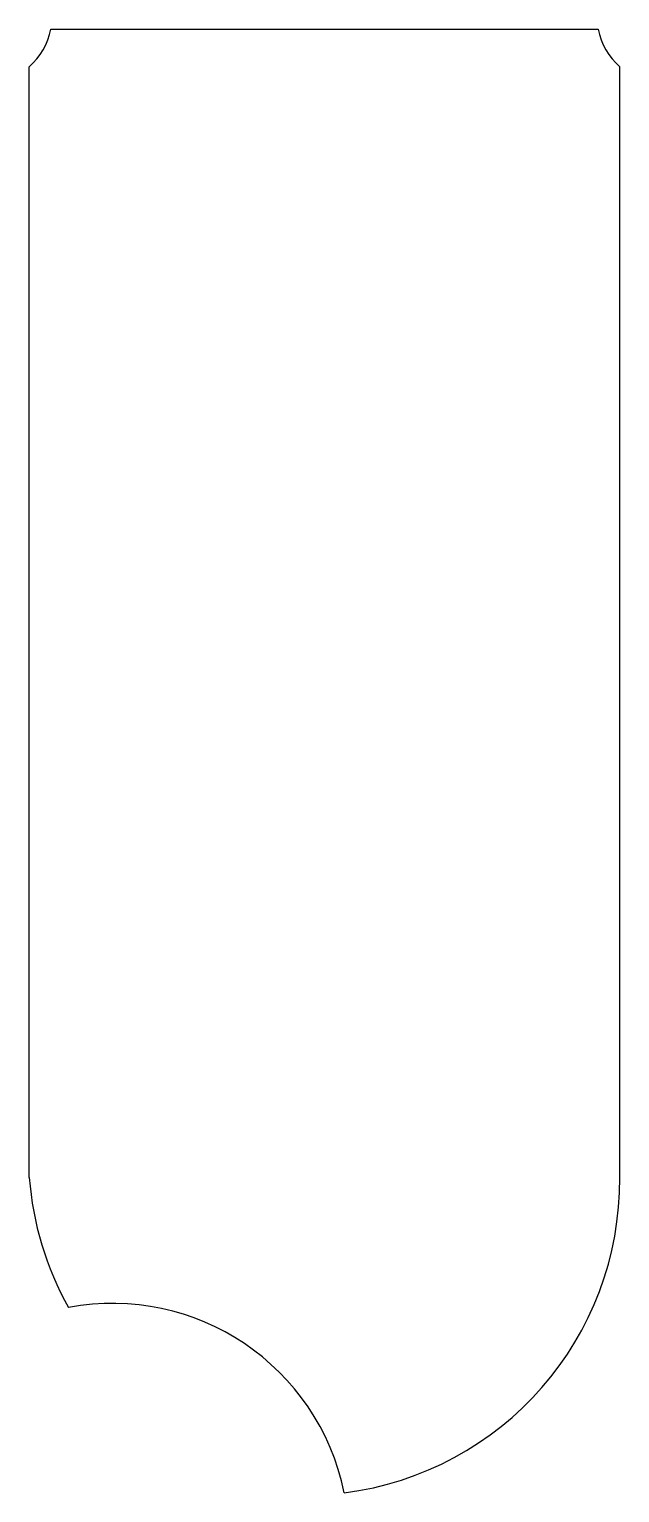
# Model space of a CAD drawing. Extents: x -8 to 7, y 0 to 37.2.
import ezdxf

# ---------------------------------------------------------------- set-up
doc = ezdxf.new("R2010")
doc.units = 0
doc.layers.add('Sketch', color=7, linetype='CONTINUOUS')

msp = doc.modelspace()

# ---------------------------------------------------------------- linework, layer by layer
at = {"layer": 'Sketch'}
for p, q in [((-7.45, 37.15), (6.45, 37.15)), ((-8, 8), (-8, 36.2)), ((7, 8), (7, 36.2))]:
    msp.add_line(p, q, dxfattribs=at)
for centre, radius, start, end in [((-9.108, 37.476), 1.69, -49.0203, -11.1169), ((8.108, 37.476), 1.69, -168.883, -130.98), ((-0.024, 8.616), 8, -175.587, -150.696), ((-1, 7.937), 8, -82.821, 0.4492), ((-5.88, -1.195), 6, 11.4835, 100.759)]:
    msp.add_arc(centre, radius, start, end, dxfattribs=at)

doc.saveas('drawing.dxf')
